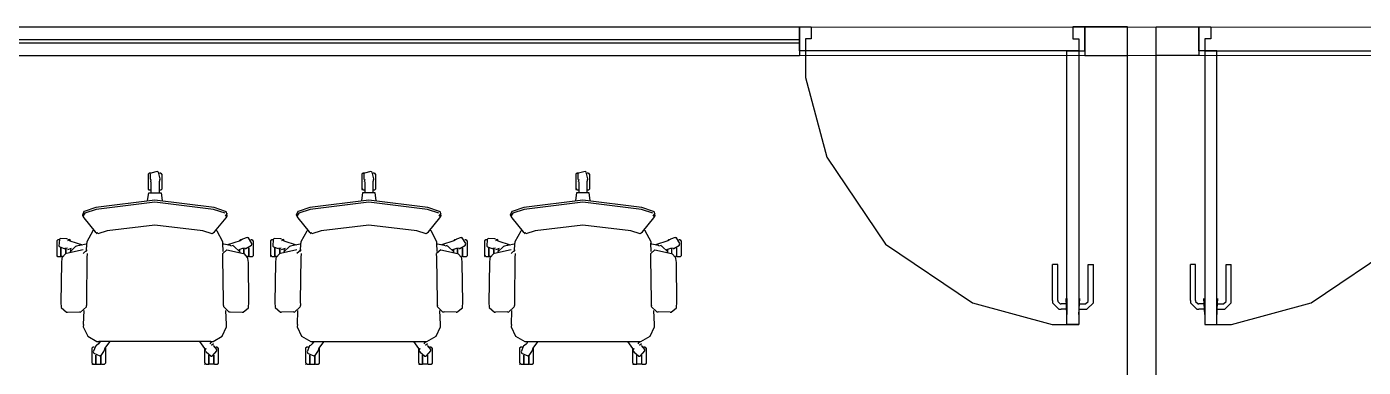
# Model space of a CAD drawing. Extents: x 0 to 23.4, y 0 to 16.5.
# Drawn here: x 2.847 to 4.076, y 4.548 to 4.861 of the extents above; entities that cross this region are included whole.
import ezdxf

# ---------------------------------------------------------------- set-up
doc = ezdxf.new("R2010")
doc.units = 0
doc.layers.get('0').update_dxf_attribs({"linetype": 'CONTINUOUS'})

msp = doc.modelspace()

# ---------------------------------------------------------------- linework, layer by layer
at = {"color": 0}
for points in [[(2.52496, 4.86029), (5.36654, 4.86057)], [(2.55122, 4.86046), (3.55735, 4.86051)], [(3.55735, 4.86051), (3.55735, 4.83425)], [(3.85915, 4.15142), (3.85915, 4.86051)], [(3.88542, 4.15142), (3.88542, 4.86051)], [(2.55122, 4.8489), (3.55735, 4.84896)], [(2.55122, 4.84576), (3.55735, 4.84581)], [(2.55122, 4.8341), (5.34033, 4.83431)], [(2.55122, 4.83421), (3.55735, 4.83425)], [(3.56278, 4.83843), (3.56278, 4.81396), (3.58251, 4.74056), (3.63644, 4.6606), (3.71636, 4.60672), (3.78976, 4.58692), (3.81429, 4.58692)], [(3.81429, 4.83843), (3.56278, 4.83843)], [(3.93024, 4.58692), (3.95469, 4.58692), (4.0281, 4.60672), (4.10807, 4.6606), (4.16194, 4.74056), (4.18175, 4.81396), (4.18175, 4.83843)], [(3.93024, 4.83843), (4.18175, 4.83843)], [(2.95942, 4.72597), (2.95844, 4.72504)], [(2.95844, 4.72504), (2.95844, 4.71115)], [(2.96061, 4.72597), (2.95942, 4.72597)], [(2.96897, 4.72026), (2.96929, 4.72086), (2.96789, 4.72683), (2.96733, 4.72715), (2.96674, 4.72754), (2.96072, 4.72607), (2.96039, 4.72547), (2.96012, 4.7251), (2.96012, 4.72071), (2.96039, 4.72026)], [(2.96099, 4.72021), (2.96039, 4.71789)], [(2.96897, 4.72021), (2.96843, 4.71789)], [(2.96994, 4.72597), (2.96875, 4.72597)], [(2.97097, 4.72597), (2.96994, 4.72504)], [(2.97097, 4.72504), (2.97097, 4.71115)], [(3.15603, 4.72597), (3.155, 4.72504)], [(3.155, 4.72504), (3.155, 4.71115)], [(3.15722, 4.72597), (3.15603, 4.72597)], [(3.16558, 4.72026), (3.1659, 4.72086), (3.1645, 4.72683), (3.1639, 4.72715), (3.16331, 4.72754), (3.15733, 4.72607), (3.15701, 4.72547), (3.15674, 4.7251), (3.15674, 4.72071), (3.15701, 4.72026)], [(3.15756, 4.72021), (3.15701, 4.71789)], [(3.16558, 4.72021), (3.16499, 4.71789)], [(3.16656, 4.72597), (3.16536, 4.72597)], [(3.16754, 4.72597), (3.16656, 4.72504)], [(3.16754, 4.72504), (3.16754, 4.71115)], [(3.35286, 4.72597), (3.35183, 4.72504)], [(3.35183, 4.72504), (3.35183, 4.71115)], [(3.35406, 4.72597), (3.35286, 4.72597)], [(3.36242, 4.72026), (3.36274, 4.72086), (3.36133, 4.72683), (3.36074, 4.72715), (3.36014, 4.72754), (3.35417, 4.72607), (3.35385, 4.72547), (3.35357, 4.7251), (3.35357, 4.72071), (3.35385, 4.72026)], [(3.35439, 4.72021), (3.35385, 4.71789)], [(3.36242, 4.72021), (3.36182, 4.71789)], [(3.36339, 4.72597), (3.36219, 4.72597)], [(3.36436, 4.72597), (3.36339, 4.72504)], [(3.36436, 4.72504), (3.36436, 4.71115)], [(2.95785, 4.70096), (2.95888, 4.70779), (2.97043, 4.70779), (2.9714, 4.70096)], [(2.95942, 4.71115), (2.95844, 4.71024)], [(2.96094, 4.71024), (2.95942, 4.71024)], [(2.96099, 4.71789), (2.96089, 4.70779)], [(2.96843, 4.71789), (2.96847, 4.70779)], [(2.96994, 4.71024), (2.96847, 4.71024)], [(2.97097, 4.71115), (2.96994, 4.71024)], [(3.16812, 4.70096), (3.16715, 4.70779), (3.15554, 4.70779), (3.15457, 4.70096)], [(3.15603, 4.71115), (3.155, 4.71024)], [(3.1575, 4.71024), (3.15603, 4.71024)], [(3.15756, 4.71789), (3.1575, 4.70779)], [(3.16499, 4.71789), (3.1651, 4.70779)], [(3.16656, 4.71024), (3.16504, 4.71024)], [(3.16754, 4.71115), (3.16656, 4.71024)], [(3.36496, 4.70096), (3.36399, 4.70779), (3.35238, 4.70779), (3.3514, 4.70096)], [(3.35286, 4.71115), (3.35183, 4.71024)], [(3.35433, 4.71024), (3.35286, 4.71024)], [(3.35439, 4.71789), (3.35433, 4.70779)], [(3.36182, 4.71789), (3.36193, 4.70779)], [(3.36339, 4.71024), (3.36193, 4.71024)], [(3.36436, 4.71115), (3.36339, 4.71024)], [(3.02962, 4.69081), (3.01904, 4.69428), (2.96463, 4.70111), (2.91021, 4.69428), (2.89968, 4.69081)], [(3.02908, 4.68918), (3.01861, 4.6926), (2.96463, 4.69943), (2.91064, 4.6926), (2.90018, 4.68918)], [(3.22629, 4.69081), (3.21571, 4.69428), (3.16135, 4.70111), (3.10693, 4.69428), (3.0964, 4.69081)], [(3.22581, 4.68918), (3.21533, 4.6926), (3.16135, 4.69943), (3.10736, 4.6926), (3.0969, 4.68918)], [(3.42312, 4.69081), (3.41254, 4.69428), (3.35818, 4.70111), (3.30376, 4.69428), (3.29324, 4.69081)], [(3.42264, 4.68918), (3.41217, 4.6926), (3.35818, 4.69943), (3.30419, 4.6926), (3.29372, 4.68918)], [(2.89968, 4.69081), (2.89931, 4.69069), (2.89785, 4.68739), (2.898, 4.68701), (2.898, 4.68696), (2.89828, 4.68647), (2.89833, 4.68642)], [(2.90018, 4.68918), (2.89833, 4.68642)], [(2.89833, 4.68642), (2.89919, 4.685), (2.90972, 4.67215), (2.91097, 4.67101)], [(3.01828, 4.67101), (3.01947, 4.67215), (3.03, 4.685), (3.03093, 4.68642)], [(3.03093, 4.68918), (3.02908, 4.68642)], [(3.03093, 4.68642), (3.03114, 4.68674), (3.03054, 4.69026), (3.03022, 4.69049), (3.03017, 4.69054), (3.02962, 4.69081), (3.02962, 4.69081)], [(3.0964, 4.69081), (3.09603, 4.69069), (3.09457, 4.68739), (3.09472, 4.68701), (3.09472, 4.68696), (3.095, 4.68647), (3.09506, 4.68642)], [(3.0969, 4.68918), (3.09506, 4.68642)], [(3.09506, 4.68642), (3.09592, 4.685), (3.10644, 4.67215), (3.10769, 4.67101)], [(3.215, 4.67101), (3.21619, 4.67215), (3.22672, 4.685), (3.22765, 4.68642)], [(3.22765, 4.68918), (3.22581, 4.68642)], [(3.22765, 4.68642), (3.22786, 4.68674), (3.22721, 4.69026), (3.22689, 4.69049), (3.22683, 4.69054), (3.22635, 4.69081), (3.22629, 4.69081)], [(3.29324, 4.69081), (3.29286, 4.69069), (3.29139, 4.68739), (3.29156, 4.68701), (3.29156, 4.68696), (3.29183, 4.68647), (3.29189, 4.68642)], [(3.29372, 4.68918), (3.29189, 4.68642)], [(3.29189, 4.68642), (3.29275, 4.685), (3.30328, 4.67215), (3.30453, 4.67101)], [(3.41183, 4.67101), (3.41303, 4.67215), (3.42356, 4.685), (3.42449, 4.68642)], [(3.42449, 4.68918), (3.42264, 4.68642)], [(3.42449, 4.68642), (3.42469, 4.68674), (3.4241, 4.69026), (3.42378, 4.69049), (3.42372, 4.69054), (3.42318, 4.69081), (3.42312, 4.69081)], [(2.90842, 4.67356), (2.90744, 4.67285), (2.90201, 4.66276), (2.90196, 4.66157)], [(2.91206, 4.67101), (2.91097, 4.67031)], [(3.01719, 4.67031), (3.00863, 4.6729), (2.96463, 4.67806), (2.92063, 4.6729), (2.91206, 4.67031)], [(3.01828, 4.67101), (3.01719, 4.67031)], [(3.02718, 4.66157), (3.02713, 4.66276), (3.02171, 4.67279), (3.02078, 4.6735)], [(3.10519, 4.6735), (3.10422, 4.67279), (3.09885, 4.66276), (3.09879, 4.66157)], [(3.10878, 4.67101), (3.10769, 4.67031)], [(3.21392, 4.67031), (3.20535, 4.6729), (3.16135, 4.67806), (3.11735, 4.6729), (3.10878, 4.67031)], [(3.215, 4.67101), (3.21392, 4.67031)], [(3.22401, 4.66157), (3.22396, 4.66276), (3.21853, 4.67285), (3.21756, 4.67356)], [(3.30203, 4.6735), (3.30106, 4.67279), (3.29568, 4.66276), (3.29563, 4.66157)], [(3.30561, 4.67101), (3.30453, 4.67031)], [(3.41075, 4.67031), (3.40218, 4.6729), (3.35818, 4.67806), (3.31418, 4.6729), (3.30561, 4.67031)], [(3.41183, 4.67101), (3.41075, 4.67031)], [(3.4209, 4.66157), (3.42085, 4.66276), (3.41536, 4.67285), (3.41439, 4.67356)], [(2.87528, 4.66482), (2.87429, 4.6639)], [(2.87429, 4.6639), (2.87429, 4.65001)], [(2.87646, 4.66482), (2.87528, 4.66482)], [(2.88433, 4.66499), (2.88385, 4.66553), (2.87776, 4.66601), (2.87728, 4.66553), (2.87674, 4.6651), (2.87625, 4.65901), (2.87674, 4.65847), (2.87701, 4.65815), (2.88124, 4.65674), (2.88172, 4.65685)], [(2.88639, 4.66499), (2.88433, 4.66374)], [(2.88579, 4.66482), (2.8846, 4.66482)], [(2.88683, 4.66482), (2.88579, 4.6639)], [(2.88639, 4.66374), (2.89789, 4.6601)], [(2.89247, 4.65886), (2.89171, 4.65869), (2.88656, 4.65369), (2.88639, 4.65294)], [(2.88683, 4.6639), (2.88683, 4.66357)], [(2.89492, 4.65944), (2.89247, 4.65886)], [(2.90192, 4.66075), (2.90132, 4.66069), (2.89546, 4.65961), (2.89492, 4.65944)], [(2.90175, 4.65403), (2.90207, 4.66157)], [(3.0275, 4.65403), (3.02718, 4.66157)], [(3.03435, 4.65944), (3.03375, 4.65961), (3.02794, 4.66069), (3.02735, 4.66075)], [(3.04286, 4.66374), (3.03142, 4.6601)], [(3.03678, 4.65944), (3.03435, 4.65886)], [(3.04286, 4.65294), (3.04264, 4.65369), (3.03749, 4.65869), (3.03678, 4.65886)], [(3.04346, 4.66482), (3.04249, 4.6639)], [(3.04249, 4.6639), (3.04249, 4.66357)], [(3.04492, 4.66499), (3.04286, 4.66374)], [(3.04465, 4.66482), (3.04346, 4.66482)], [(3.04758, 4.65685), (3.04824, 4.65668), (3.05344, 4.65989), (3.0536, 4.66054), (3.05376, 4.66124), (3.05057, 4.66644), (3.04992, 4.66661), (3.04943, 4.66672), (3.04519, 4.66536), (3.04492, 4.66499)], [(3.05399, 4.66482), (3.05279, 4.66482)], [(3.05501, 4.66482), (3.05399, 4.6639)], [(3.05501, 4.6639), (3.05501, 4.65001)], [(3.072, 4.66482), (3.07096, 4.6639)], [(3.07096, 4.6639), (3.07096, 4.65001)], [(3.07319, 4.66482), (3.072, 4.66482)], [(3.08106, 4.66499), (3.08057, 4.66553), (3.07449, 4.66601), (3.074, 4.66553), (3.07346, 4.6651), (3.07297, 4.65901), (3.07346, 4.65847), (3.07374, 4.65815), (3.0779, 4.65674), (3.0784, 4.65685)], [(3.08311, 4.66499), (3.08106, 4.66374)], [(3.08251, 4.66482), (3.08132, 4.66482)], [(3.0835, 4.66482), (3.08251, 4.6639)], [(3.08311, 4.66374), (3.09457, 4.6601)], [(3.08919, 4.65886), (3.08843, 4.65869), (3.08328, 4.65369), (3.08311, 4.65294)], [(3.0835, 4.6639), (3.0835, 4.66357)], [(3.09164, 4.65944), (3.08919, 4.65886)], [(3.09864, 4.66075), (3.09804, 4.66069), (3.09218, 4.65961), (3.09164, 4.65944)], [(3.09847, 4.65403), (3.09879, 4.66157)], [(3.22424, 4.65403), (3.2239, 4.66157)], [(3.23107, 4.65944), (3.23047, 4.65961), (3.22461, 4.66069), (3.22407, 4.66075)], [(3.23958, 4.66374), (3.22808, 4.6601)], [(3.23351, 4.65944), (3.23107, 4.65886)], [(3.23958, 4.65294), (3.23936, 4.65369), (3.23421, 4.65869), (3.23351, 4.65886)], [(3.24018, 4.66482), (3.23921, 4.6639)], [(3.23921, 4.6639), (3.23921, 4.66357)], [(3.24164, 4.66499), (3.23958, 4.66374)], [(3.24137, 4.66482), (3.24018, 4.66482)], [(3.24425, 4.65685), (3.2449, 4.65668), (3.25017, 4.65989), (3.25032, 4.66054), (3.25049, 4.66124), (3.24724, 4.66644), (3.24658, 4.66661), (3.2461, 4.66672), (3.24192, 4.66536), (3.24164, 4.66499)], [(3.25071, 4.66482), (3.24951, 4.66482)], [(3.25168, 4.66482), (3.25071, 4.6639)], [(3.25168, 4.6639), (3.25168, 4.65001)], [(3.26882, 4.66482), (3.26785, 4.6639)], [(3.26785, 4.6639), (3.26785, 4.65001)], [(3.27001, 4.66482), (3.26882, 4.66482)], [(3.27789, 4.66499), (3.2774, 4.66553), (3.27132, 4.66601), (3.27083, 4.66553), (3.27029, 4.6651), (3.26981, 4.65901), (3.27029, 4.65847), (3.27056, 4.65815), (3.27479, 4.65674), (3.27528, 4.65685)], [(3.27994, 4.66499), (3.27789, 4.66374)], [(3.27935, 4.66482), (3.27815, 4.66482)], [(3.28033, 4.66482), (3.27935, 4.6639)], [(3.27994, 4.66374), (3.29144, 4.6601)], [(3.28603, 4.65886), (3.28526, 4.65869), (3.28011, 4.65369), (3.27994, 4.65294)], [(3.28033, 4.6639), (3.28033, 4.66357)], [(3.28847, 4.65944), (3.28603, 4.65886)], [(3.29546, 4.66075), (3.29486, 4.66069), (3.28901, 4.65961), (3.28847, 4.65944)], [(3.29531, 4.65403), (3.29563, 4.66157)], [(3.42106, 4.65403), (3.42074, 4.66157)], [(3.4279, 4.65944), (3.42731, 4.65961), (3.4215, 4.66069), (3.4209, 4.66075)], [(3.43642, 4.66374), (3.42492, 4.6601)], [(3.43033, 4.65944), (3.4279, 4.65886)], [(3.43642, 4.65294), (3.43619, 4.65369), (3.43104, 4.65869), (3.43033, 4.65886)], [(3.43701, 4.66482), (3.43604, 4.6639)], [(3.43604, 4.6639), (3.43604, 4.66357)], [(3.43847, 4.66499), (3.43642, 4.66374)], [(3.43821, 4.66482), (3.43701, 4.66482)], [(3.44114, 4.65685), (3.44179, 4.65668), (3.447, 4.65989), (3.44715, 4.66054), (3.44732, 4.66124), (3.44413, 4.66644), (3.44347, 4.66661), (3.44299, 4.66672), (3.43875, 4.66536), (3.43847, 4.66499)], [(3.44754, 4.66482), (3.44635, 4.66482)], [(3.44851, 4.66482), (3.44754, 4.6639)], [(3.44851, 4.6639), (3.44851, 4.65001)], [(2.87528, 4.65001), (2.87429, 4.64908)], [(2.87782, 4.64908), (2.87528, 4.64908)], [(2.8781, 4.64936), (2.87782, 4.64908)], [(2.8781, 4.64936), (2.8781, 4.65733)], [(2.87912, 4.64763), (2.87869, 4.64393), (2.87815, 4.60688), (2.87847, 4.60314)], [(2.87836, 4.64936), (2.87836, 4.65717)], [(2.87956, 4.64936), (2.87836, 4.64936)], [(2.88325, 4.65229), (2.88265, 4.65218), (2.87912, 4.64822), (2.87912, 4.64763)], [(2.88411, 4.6569), (2.88172, 4.65663)], [(2.88271, 4.65218), (2.88271, 4.6569)], [(2.88297, 4.65224), (2.88297, 4.6569)], [(2.89854, 4.65539), (2.88325, 4.65229)], [(2.88758, 4.65663), (2.88411, 4.65549)], [(2.88683, 4.65576), (2.88683, 4.65408)], [(2.90229, 4.65543), (2.89854, 4.65213)], [(2.90229, 4.65213), (2.90213, 4.64817), (2.90158, 4.60835), (2.90164, 4.60433)], [(3.03071, 4.65543), (3.02701, 4.65213)], [(3.02761, 4.60433), (3.02761, 4.60835), (3.02713, 4.64817), (3.02701, 4.65213)], [(3.03071, 4.65539), (3.04601, 4.65229)], [(3.04514, 4.65663), (3.04167, 4.65549)], [(3.04249, 4.65576), (3.04249, 4.65408)], [(3.04758, 4.6569), (3.04514, 4.65663)], [(3.05012, 4.64763), (3.05007, 4.64822), (3.04656, 4.65218), (3.04601, 4.65229)], [(3.04628, 4.65224), (3.04628, 4.6569)], [(3.04656, 4.65218), (3.04656, 4.6569)], [(3.05089, 4.64936), (3.04969, 4.64936)], [(3.05078, 4.60314), (3.05111, 4.60688), (3.05057, 4.64393), (3.05012, 4.64763)], [(3.05089, 4.64936), (3.05089, 4.65717)], [(3.05117, 4.64936), (3.05117, 4.65733)], [(3.05143, 4.64936), (3.05117, 4.64908)], [(3.05399, 4.64908), (3.05143, 4.64908)], [(3.05501, 4.65001), (3.05399, 4.64908)], [(3.072, 4.65001), (3.07096, 4.64908)], [(3.07454, 4.64908), (3.072, 4.64908)], [(3.07482, 4.64936), (3.07454, 4.64908)], [(3.07482, 4.64936), (3.07482, 4.65733)], [(3.07585, 4.64763), (3.07542, 4.64393), (3.07488, 4.60688), (3.07519, 4.60314)], [(3.07508, 4.64936), (3.07508, 4.65717)], [(3.07628, 4.64936), (3.07508, 4.64936)], [(3.07997, 4.65229), (3.07937, 4.65218), (3.07585, 4.64822), (3.07585, 4.64763)], [(3.08083, 4.6569), (3.0784, 4.65663)], [(3.07943, 4.65218), (3.07943, 4.6569)], [(3.07969, 4.65224), (3.07969, 4.6569)], [(3.09526, 4.65539), (3.07997, 4.65229)], [(3.08431, 4.65663), (3.08083, 4.65549)], [(3.0835, 4.65576), (3.0835, 4.65408)], [(3.09896, 4.65543), (3.09526, 4.65213)], [(3.09896, 4.65213), (3.09885, 4.64817), (3.09831, 4.60835), (3.09836, 4.60433)], [(3.22743, 4.65543), (3.22368, 4.65213)], [(3.22433, 4.60433), (3.22433, 4.60835), (3.22379, 4.64817), (3.22368, 4.65213)], [(3.22743, 4.65539), (3.24274, 4.65229)], [(3.24186, 4.65663), (3.23839, 4.65549)], [(3.23921, 4.65576), (3.23921, 4.65408)], [(3.24425, 4.6569), (3.24186, 4.65663)], [(3.24685, 4.64763), (3.24681, 4.64822), (3.24328, 4.65218), (3.24274, 4.65229)], [(3.243, 4.65224), (3.243, 4.6569)], [(3.24328, 4.65218), (3.24328, 4.6569)], [(3.24761, 4.64936), (3.24642, 4.64936)], [(3.2475, 4.60314), (3.24783, 4.60688), (3.24729, 4.64393), (3.24685, 4.64763)], [(3.24761, 4.64936), (3.24761, 4.65717)], [(3.24789, 4.64936), (3.24789, 4.65733)], [(3.24815, 4.64936), (3.24789, 4.64908)], [(3.25071, 4.64908), (3.24815, 4.64908)], [(3.25168, 4.65001), (3.25071, 4.64908)], [(3.26882, 4.65001), (3.26785, 4.64908)], [(3.27138, 4.64908), (3.26882, 4.64908)], [(3.27165, 4.64936), (3.27138, 4.64908)], [(3.27165, 4.64936), (3.27165, 4.65733)], [(3.27268, 4.64763), (3.27225, 4.64393), (3.27169, 4.60688), (3.27203, 4.60314)], [(3.27192, 4.64936), (3.27192, 4.65717)], [(3.27311, 4.64936), (3.27192, 4.64936)], [(3.27681, 4.65229), (3.27621, 4.65218), (3.27268, 4.64822), (3.27268, 4.64763)], [(3.27767, 4.6569), (3.27528, 4.65663)], [(3.27626, 4.65218), (3.27626, 4.6569)], [(3.27653, 4.65224), (3.27653, 4.6569)], [(3.2921, 4.65539), (3.27681, 4.65229)], [(3.28114, 4.65663), (3.27767, 4.65549)], [(3.28033, 4.65576), (3.28033, 4.65408)], [(3.29585, 4.65543), (3.2921, 4.65213)], [(3.29585, 4.65213), (3.29568, 4.64817), (3.29514, 4.60835), (3.29519, 4.60433)], [(3.42426, 4.65543), (3.42057, 4.65213)], [(3.42117, 4.60433), (3.42117, 4.60835), (3.42068, 4.64817), (3.42057, 4.65213)], [(3.42426, 4.65539), (3.43956, 4.65229)], [(3.43869, 4.65663), (3.43522, 4.65549)], [(3.43604, 4.65576), (3.43604, 4.65408)], [(3.44114, 4.6569), (3.43869, 4.65663)], [(3.44368, 4.64763), (3.44362, 4.64822), (3.44011, 4.65218), (3.43956, 4.65229)], [(3.43983, 4.65224), (3.43983, 4.6569)], [(3.44011, 4.65218), (3.44011, 4.6569)], [(3.44444, 4.64936), (3.44325, 4.64936)], [(3.44433, 4.60314), (3.44467, 4.60688), (3.44413, 4.64393), (3.44368, 4.64763)], [(3.44444, 4.64936), (3.44444, 4.65717)], [(3.44472, 4.64936), (3.44472, 4.65733)], [(3.44499, 4.64936), (3.44472, 4.64908)], [(3.44754, 4.64908), (3.44499, 4.64908)], [(3.44851, 4.65001), (3.44754, 4.64908)], [(3.79004, 4.60883), (3.79004, 4.64204)], [(3.79486, 4.64204), (3.79004, 4.64204)], [(3.79486, 4.60883), (3.79486, 4.64204)], [(3.82286, 4.60883), (3.82286, 4.64204)], [(3.82286, 4.64204), (3.82764, 4.64204)], [(3.82764, 4.60883), (3.82764, 4.64204)], [(3.91689, 4.60883), (3.91689, 4.64204)], [(3.92171, 4.64204), (3.91689, 4.64204)], [(3.92171, 4.60883), (3.92171, 4.64204)], [(3.94971, 4.60883), (3.94971, 4.64204)], [(3.94971, 4.64204), (3.95449, 4.64204)], [(3.95449, 4.60883), (3.95449, 4.64204)], [(3.80339, 4.61068), (3.80339, 4.59603), (3.80251, 4.61068)], [(3.81429, 4.61068), (3.81429, 4.59603), (3.81515, 4.61068)], [(3.93024, 4.61068), (3.93024, 4.59603), (3.92936, 4.61068)], [(3.94114, 4.61068), (3.94114, 4.59603), (3.94206, 4.61068)], [(2.87847, 4.60314), (2.87853, 4.60243), (2.8834, 4.59825), (2.88417, 4.59831), (2.88417, 4.59831), (2.88428, 4.59831), (2.88428, 4.59831)], [(2.88428, 4.59831), (2.89535, 4.59842)], [(2.89535, 4.59842), (2.89611, 4.59836), (2.90153, 4.60297), (2.90164, 4.60374), (2.90164, 4.60374), (2.90164, 4.60422), (2.90164, 4.60433)], [(2.89887, 4.58675), (2.89947, 4.59967)], [(3.02761, 4.60433), (3.02756, 4.60351), (3.0325, 4.59847), (3.03331, 4.59842), (3.03342, 4.59842), (3.0339, 4.59842), (3.0339, 4.59842)], [(3.03039, 4.58675), (3.02983, 4.59967)], [(3.0339, 4.59842), (3.04497, 4.59831)], [(3.04497, 4.59831), (3.04568, 4.59825), (3.05067, 4.60232), (3.05078, 4.60303), (3.05078, 4.60303), (3.05078, 4.60314), (3.05078, 4.60314)], [(3.07519, 4.60314), (3.07525, 4.60243), (3.08014, 4.59825), (3.08089, 4.59831), (3.08089, 4.59831), (3.081, 4.59831), (3.081, 4.59831)], [(3.09207, 4.59842), (3.081, 4.59831)], [(3.09207, 4.59842), (3.09283, 4.59836), (3.09825, 4.60297), (3.09836, 4.60374), (3.09836, 4.60374), (3.09836, 4.60422), (3.09836, 4.60433)], [(3.0956, 4.58675), (3.09614, 4.59967)], [(3.22433, 4.60433), (3.22428, 4.60351), (3.22922, 4.59847), (3.23004, 4.59842), (3.23014, 4.59842), (3.23062, 4.59842), (3.23062, 4.59842)], [(3.22711, 4.58675), (3.22651, 4.59967)], [(3.24169, 4.59831), (3.23062, 4.59842)], [(3.24169, 4.59831), (3.2424, 4.59825), (3.2474, 4.60232), (3.2475, 4.60303), (3.2475, 4.60303), (3.2475, 4.60314), (3.2475, 4.60314)], [(3.27203, 4.60314), (3.27208, 4.60243), (3.27696, 4.59825), (3.27772, 4.59831), (3.27772, 4.59831), (3.27783, 4.59831), (3.27783, 4.59831)], [(3.2889, 4.59842), (3.27783, 4.59831)], [(3.2889, 4.59842), (3.28965, 4.59836), (3.29508, 4.60297), (3.29519, 4.60374), (3.29519, 4.60374), (3.29519, 4.60422), (3.29519, 4.60433)], [(3.29243, 4.58675), (3.29297, 4.59967)], [(3.42117, 4.60433), (3.42111, 4.60351), (3.42606, 4.59847), (3.42686, 4.59842), (3.42697, 4.59842), (3.42746, 4.59842), (3.42746, 4.59842)], [(3.42393, 4.58675), (3.42339, 4.59967)], [(3.43853, 4.59831), (3.42746, 4.59842)], [(3.43853, 4.59831), (3.43924, 4.59825), (3.44422, 4.60232), (3.44433, 4.60303), (3.44433, 4.60303), (3.44433, 4.60314), (3.44433, 4.60314)], [(3.79004, 4.60883), (3.79004, 4.60688), (3.7959, 4.60092), (3.7979, 4.60092)], [(3.79486, 4.60883), (3.79486, 4.60807), (3.79715, 4.60574), (3.7979, 4.60574)], [(3.80251, 4.60574), (3.7979, 4.60574)], [(3.80251, 4.60092), (3.7979, 4.60092)], [(3.81515, 4.60574), (3.81976, 4.60574)], [(3.81515, 4.60092), (3.81976, 4.60092)], [(3.81976, 4.60092), (3.82172, 4.60092), (3.82764, 4.60688), (3.82764, 4.60883)], [(3.81976, 4.60574), (3.82053, 4.60574), (3.82286, 4.60807), (3.82286, 4.60883)], [(3.91689, 4.60883), (3.91689, 4.60688), (3.92275, 4.60092), (3.92475, 4.60092)], [(3.92171, 4.60883), (3.92171, 4.60807), (3.92399, 4.60574), (3.92475, 4.60574)], [(3.92936, 4.60574), (3.92475, 4.60574)], [(3.92936, 4.60092), (3.92475, 4.60092)], [(3.94206, 4.60574), (3.94661, 4.60574)], [(3.94206, 4.60092), (3.94661, 4.60092)], [(3.94661, 4.60092), (3.94857, 4.60092), (3.95449, 4.60688), (3.95449, 4.60883)], [(3.94661, 4.60574), (3.94738, 4.60574), (3.94971, 4.60807), (3.94971, 4.60883)], [(2.89887, 4.58675), (2.89876, 4.58469), (2.90278, 4.57601), (2.91114, 4.57129), (2.91319, 4.57118), (2.91319, 4.57118), (2.91331, 4.57118), (2.91331, 4.57118)], [(3.016, 4.57118), (3.01807, 4.57129), (3.02636, 4.57601), (3.03043, 4.58464), (3.03039, 4.58669), (3.03039, 4.58669), (3.03039, 4.58675), (3.03039, 4.58675)], [(3.0956, 4.58675), (3.09549, 4.58469), (3.0995, 4.57601), (3.10786, 4.57129), (3.10992, 4.57118), (3.10992, 4.57118), (3.10997, 4.57118), (3.10997, 4.57118)], [(3.21268, 4.57118), (3.21474, 4.57129), (3.2231, 4.57601), (3.22715, 4.58464), (3.22711, 4.58669), (3.22711, 4.58669), (3.22711, 4.58675), (3.22711, 4.58675)], [(3.29243, 4.58675), (3.29232, 4.58469), (3.29633, 4.57601), (3.30469, 4.57129), (3.30675, 4.57118), (3.30675, 4.57118), (3.30686, 4.57118), (3.30686, 4.57118)], [(3.40956, 4.57118), (3.41162, 4.57129), (3.41992, 4.57601), (3.42399, 4.58464), (3.42393, 4.58669), (3.42393, 4.58669), (3.42393, 4.58675), (3.42393, 4.58675)], [(2.90744, 4.56603), (2.90647, 4.56506)], [(2.90647, 4.56506), (2.90647, 4.55122)], [(2.90881, 4.56603), (2.90744, 4.56603)], [(2.91081, 4.56754), (2.91015, 4.56728), (2.90782, 4.56164), (2.9081, 4.56099), (2.90836, 4.56039), (2.91401, 4.558), (2.91465, 4.55826), (2.9151, 4.55849), (2.91769, 4.56207), (2.91775, 4.5625)], [(2.91265, 4.56912), (2.91081, 4.56754)], [(2.91411, 4.57118), (2.91265, 4.56912)], [(3.016, 4.57118), (2.91314, 4.57118)], [(2.91868, 4.56472), (2.91775, 4.5625)], [(2.91868, 4.56472), (2.92339, 4.57118)], [(2.919, 4.56521), (2.919, 4.55122)], [(3.01064, 4.56472), (3.00586, 4.57118)], [(3.01031, 4.56521), (3.01031, 4.55122)], [(3.01156, 4.56472), (3.01064, 4.5625)], [(3.01156, 4.5625), (3.01161, 4.56185), (3.01622, 4.55783), (3.01693, 4.55789), (3.01758, 4.55794), (3.0216, 4.56267), (3.02154, 4.56332), (3.02149, 4.56381), (3.01887, 4.56739), (3.01844, 4.56754)], [(3.01665, 4.57118), (3.01514, 4.56912)], [(3.01844, 4.56912), (3.01665, 4.56754)], [(3.02181, 4.56603), (3.02051, 4.56603)], [(3.02279, 4.56603), (3.02181, 4.56506)], [(3.02279, 4.56506), (3.02279, 4.55122)], [(3.10417, 4.56603), (3.10319, 4.56506)], [(3.10319, 4.56506), (3.10319, 4.55122)], [(3.10547, 4.56603), (3.10417, 4.56603)], [(3.10753, 4.56754), (3.10688, 4.56728), (3.10454, 4.56164), (3.10482, 4.56099), (3.10504, 4.56039), (3.11074, 4.558), (3.11139, 4.55826), (3.11182, 4.55849), (3.11436, 4.56207), (3.11442, 4.5625)], [(3.10932, 4.56912), (3.10753, 4.56754)], [(3.11083, 4.57118), (3.10932, 4.56912)], [(3.10997, 4.57118), (3.21283, 4.57118)], [(3.11535, 4.56472), (3.11442, 4.5625)], [(3.11535, 4.56472), (3.12011, 4.57118)], [(3.11572, 4.56521), (3.11572, 4.55122)], [(3.20731, 4.56472), (3.20258, 4.57118)], [(3.20697, 4.56521), (3.20697, 4.55122)], [(3.20828, 4.56472), (3.20731, 4.5625)], [(3.20828, 4.5625), (3.20833, 4.56185), (3.21294, 4.55783), (3.21365, 4.55789), (3.21431, 4.55794), (3.21832, 4.56267), (3.21826, 4.56332), (3.21821, 4.56381), (3.2156, 4.56739), (3.21517, 4.56754)], [(3.21332, 4.57118), (3.21186, 4.56912)], [(3.21517, 4.56912), (3.21332, 4.56754)], [(3.21853, 4.56603), (3.21718, 4.56603)], [(3.21951, 4.56603), (3.21853, 4.56506)], [(3.21951, 4.56506), (3.21951, 4.55122)], [(3.301, 4.56603), (3.30003, 4.56506)], [(3.30003, 4.56506), (3.30003, 4.55122)], [(3.30236, 4.56603), (3.301, 4.56603)], [(3.30436, 4.56754), (3.30371, 4.56728), (3.30138, 4.56164), (3.30165, 4.56099), (3.30186, 4.56039), (3.30757, 4.558), (3.30821, 4.55826), (3.30865, 4.55849), (3.31119, 4.56207), (3.31125, 4.5625)], [(3.30621, 4.56912), (3.30436, 4.56754)], [(3.30767, 4.57118), (3.30621, 4.56912)], [(3.30686, 4.57118), (3.40967, 4.57118)], [(3.31218, 4.56472), (3.31125, 4.5625)], [(3.31218, 4.56472), (3.31694, 4.57118)], [(3.31256, 4.56521), (3.31256, 4.55122)], [(3.40419, 4.56472), (3.39942, 4.57118)], [(3.40381, 4.56521), (3.40381, 4.55122)], [(3.40511, 4.56472), (3.40419, 4.5625)], [(3.40511, 4.5625), (3.40517, 4.56185), (3.40978, 4.55783), (3.41049, 4.55789), (3.41114, 4.55794), (3.41515, 4.56267), (3.4151, 4.56332), (3.41504, 4.56381), (3.41243, 4.56739), (3.412, 4.56754)], [(3.41015, 4.57118), (3.40869, 4.56912)], [(3.412, 4.56912), (3.41015, 4.56754)], [(3.41536, 4.56603), (3.41401, 4.56603)], [(3.41635, 4.56603), (3.41536, 4.56506)], [(3.41635, 4.56506), (3.41635, 4.55122)], [(2.90744, 4.55122), (2.90647, 4.55024)], [(2.91, 4.55024), (2.90744, 4.55024)], [(2.91026, 4.55051), (2.91, 4.55024)], [(2.91026, 4.55051), (2.91026, 4.55854)], [(2.91054, 4.55051), (2.91054, 4.55838)], [(2.91054, 4.55051), (2.91493, 4.55051)], [(2.91493, 4.55051), (2.91493, 4.55838)], [(2.91515, 4.55051), (2.91515, 4.55854)], [(2.91542, 4.55051), (2.91515, 4.55024)], [(2.91797, 4.55024), (2.91542, 4.55024)], [(2.919, 4.55122), (2.91797, 4.55024)], [(3.01129, 4.55122), (3.01031, 4.55024)], [(3.01383, 4.55024), (3.01129, 4.55024)], [(3.01411, 4.55051), (3.01383, 4.55024)], [(3.01411, 4.55051), (3.01411, 4.55854)], [(3.01438, 4.55051), (3.01438, 4.55838)], [(3.01872, 4.55051), (3.01438, 4.55051)], [(3.01872, 4.55051), (3.01872, 4.55838)], [(3.01899, 4.55051), (3.01899, 4.55854)], [(3.01926, 4.55051), (3.01899, 4.55024)], [(3.02181, 4.55024), (3.01926, 4.55024)], [(3.02279, 4.55122), (3.02181, 4.55024)], [(3.10417, 4.55122), (3.10319, 4.55024)], [(3.10672, 4.55024), (3.10417, 4.55024)], [(3.10699, 4.55051), (3.10672, 4.55024)], [(3.10699, 4.55051), (3.10699, 4.55854)], [(3.10726, 4.55051), (3.10726, 4.55838)], [(3.10726, 4.55051), (3.1116, 4.55051)], [(3.1116, 4.55051), (3.1116, 4.55838)], [(3.11187, 4.55051), (3.11187, 4.55854)], [(3.11214, 4.55051), (3.11187, 4.55024)], [(3.11469, 4.55024), (3.11214, 4.55024)], [(3.11572, 4.55122), (3.11469, 4.55024)], [(3.20801, 4.55122), (3.20697, 4.55024)], [(3.21056, 4.55024), (3.20801, 4.55024)], [(3.21083, 4.55051), (3.21056, 4.55024)], [(3.21083, 4.55051), (3.21083, 4.55854)], [(3.21104, 4.55051), (3.21104, 4.55838)], [(3.21544, 4.55051), (3.21104, 4.55051)], [(3.21544, 4.55051), (3.21544, 4.55838)], [(3.21571, 4.55051), (3.21571, 4.55854)], [(3.21599, 4.55051), (3.21571, 4.55024)], [(3.21853, 4.55024), (3.21599, 4.55024)], [(3.21951, 4.55122), (3.21853, 4.55024)], [(3.301, 4.55122), (3.30003, 4.55024)], [(3.30354, 4.55024), (3.301, 4.55024)], [(3.30382, 4.55051), (3.30354, 4.55024)], [(3.30382, 4.55051), (3.30382, 4.55854)], [(3.3041, 4.55051), (3.3041, 4.55838)], [(3.3041, 4.55051), (3.30843, 4.55051)], [(3.30843, 4.55051), (3.30843, 4.55838)], [(3.30871, 4.55051), (3.30871, 4.55854)], [(3.30897, 4.55051), (3.30871, 4.55024)], [(3.31153, 4.55024), (3.30897, 4.55024)], [(3.31256, 4.55122), (3.31153, 4.55024)], [(3.40483, 4.55122), (3.40381, 4.55024)], [(3.40739, 4.55024), (3.40483, 4.55024)], [(3.40767, 4.55051), (3.40739, 4.55024)], [(3.40767, 4.55051), (3.40767, 4.55854)], [(3.40793, 4.55051), (3.40793, 4.55838)], [(3.41228, 4.55051), (3.40793, 4.55051)], [(3.41228, 4.55051), (3.41228, 4.55838)], [(3.41254, 4.55051), (3.41254, 4.55854)], [(3.41282, 4.55051), (3.41254, 4.55024)], [(3.41536, 4.55024), (3.41282, 4.55024)], [(3.41635, 4.55122), (3.41536, 4.55024)]]:
    msp.add_lwpolyline(points, dxfattribs=at)
for points in [[(3.55735, 4.86035), (3.56825, 4.86035), (3.56825, 4.84939), (3.56278, 4.84939), (3.56278, 4.83843), (3.55735, 4.83843), (3.55735, 4.86035)], [(3.81976, 4.86035), (3.80886, 4.86035), (3.80886, 4.84939), (3.81429, 4.84939), (3.81429, 4.83843), (3.81976, 4.83843), (3.81976, 4.86035)], [(3.81976, 4.8341), (3.85915, 4.8341), (3.85915, 4.86035), (3.81976, 4.86035), (3.81976, 4.8341)], [(3.92475, 4.8341), (3.88542, 4.8341), (3.88542, 4.86035), (3.92475, 4.86035), (3.92475, 4.8341)], [(3.92475, 4.86035), (3.93571, 4.86035), (3.93571, 4.84939), (3.93024, 4.84939), (3.93024, 4.83843), (3.92475, 4.83843), (3.92475, 4.86035)], [(3.81429, 4.83843), (3.81429, 4.58692), (3.80339, 4.58692), (3.80339, 4.83843), (3.81429, 4.83843)], [(3.93024, 4.83843), (3.93024, 4.58692), (3.94114, 4.58692), (3.94114, 4.83843), (3.93024, 4.83843)]]:
    msp.add_lwpolyline(points, close=True, dxfattribs=at)

doc.saveas('drawing.dxf')
